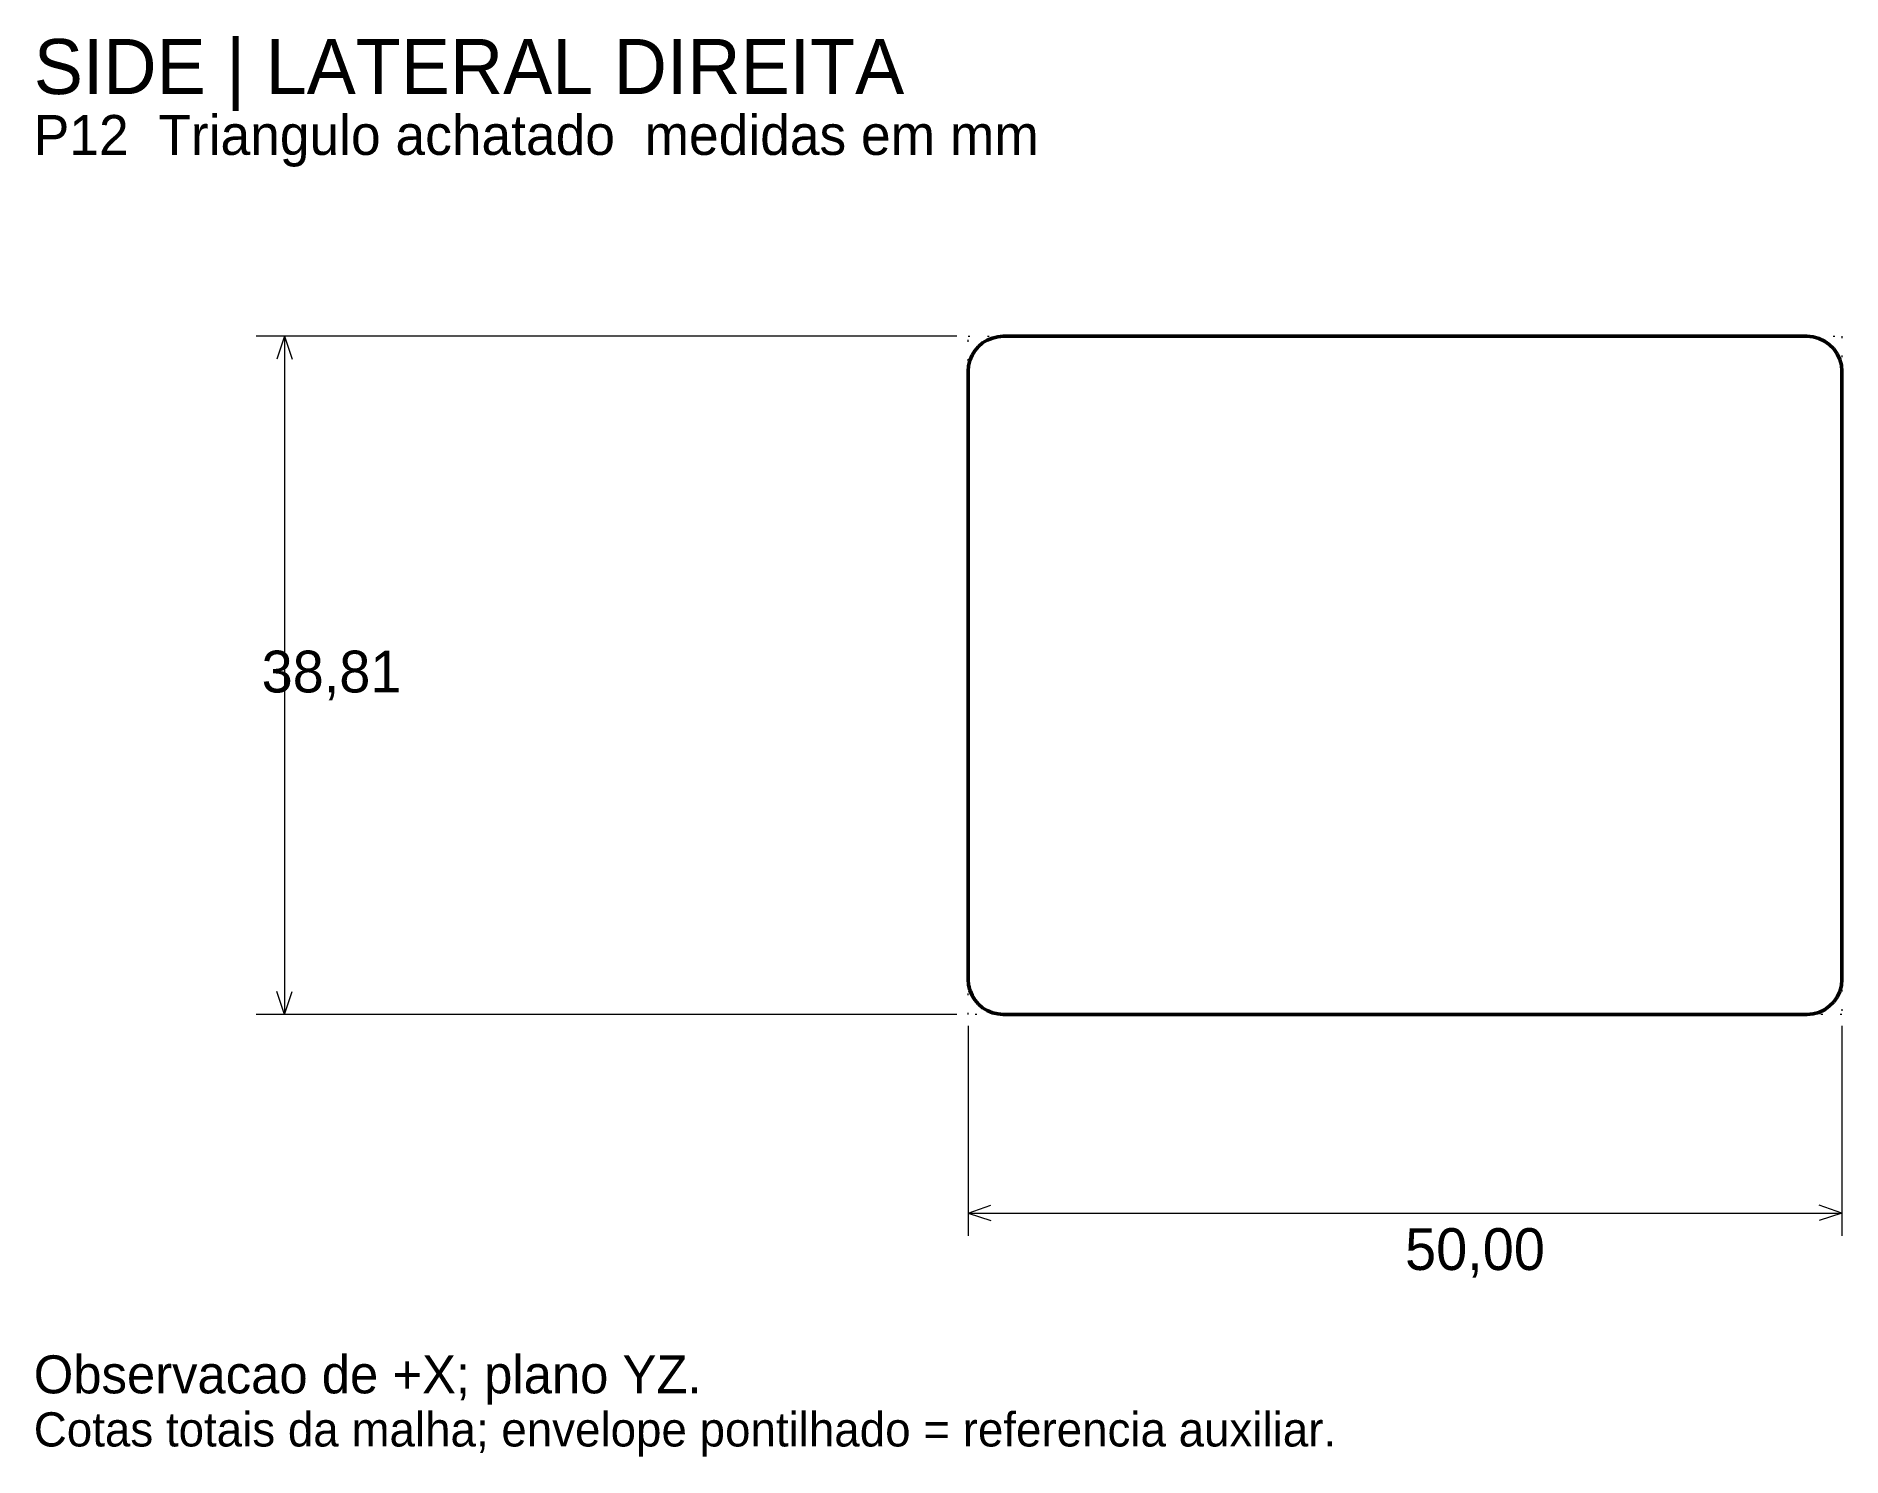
# Model space of a CAD drawing. Header units: millimetres. Extents: x 4 to 108, y 1 to 83.
import ezdxf

# ---------------------------------------------------------------- set-up
doc = ezdxf.new("R2010")
doc.units = ezdxf.units.MM
doc.linetypes.add('DOTTED', pattern=[1, 0, -1])
for name, color, linetype, lineweight in [('REFERENCE', 8, 'DOTTED', 13), ('TEXT', 7, 'CONTINUOUS', 18), ('THIN', 7, 'CONTINUOUS', 18), ('VISIBLE', 7, 'CONTINUOUS', 50)]:
    doc.layers.add(name, color=color, linetype=linetype, lineweight=lineweight)

msp = doc.modelspace()

# ---------------------------------------------------------------- linework, layer by layer
at = {"layer": 'REFERENCE'}
for p, q in [((57.61, 65.6), (107.61, 65.6)), ((57.61, 26.79), (57.61, 65.6)), ((107.61, 65.6), (107.61, 26.79)), ((107.61, 26.79), (57.61, 26.79))]:
    msp.add_line(p, q, dxfattribs=at)
at = {"layer": 'THIN'}
for p, q in [((56.96, 65.6), (16.85, 65.6)), ((18.48, 65.6), (18.04, 64.29)), ((18.48, 65.6), (18.48, 26.79)), ((18.48, 65.6), (18.91, 64.29)), ((18.48, 26.79), (18.04, 28.1)), ((18.48, 26.79), (18.91, 28.1)), ((56.96, 26.79), (16.85, 26.79)), ((57.61, 26.14), (57.61, 14.13)), ((107.61, 26.14), (107.61, 14.13)), ((57.61, 15.43), (58.91, 15.87)), ((107.61, 15.43), (106.3, 15.87)), ((57.61, 15.43), (107.61, 15.43)), ((57.61, 15.43), (58.91, 15)), ((107.61, 15.43), (106.3, 15))]:
    msp.add_line(p, q, dxfattribs=at)
at = {"layer": 'VISIBLE'}
for p, q in [((58.19, 65.01), (58.43, 65.22)), ((58.43, 65.22), (58.7, 65.38)), ((58.7, 65.38), (58.99, 65.5)), ((58.99, 65.5), (59.3, 65.57)), ((59.3, 65.57), (59.61, 65.6)), ((59.61, 65.6), (105.61, 65.6)), ((105.96, 65.57), (105.61, 65.6)), ((106.29, 65.48), (105.96, 65.57)), ((106.61, 65.33), (106.29, 65.48)), ((106.89, 65.13), (106.61, 65.33)), ((107.14, 64.88), (106.89, 65.13)), ((57.63, 63.91), (57.71, 64.22)), ((57.71, 64.22), (57.83, 64.51)), ((57.83, 64.51), (57.99, 64.77)), ((57.99, 64.77), (58.19, 65.01)), ((107.34, 64.6), (107.14, 64.88)), ((107.49, 64.28), (107.34, 64.6)), ((107.58, 63.95), (107.49, 64.28)), ((57.61, 63.6), (57.63, 63.91)), ((57.61, 63.6), (57.61, 39.02)), ((107.61, 63.6), (107.58, 63.95)), ((107.61, 63.6), (107.61, 39.02)), ((57.61, 28.79), (57.61, 39.02)), ((107.61, 28.79), (107.61, 39.02)), ((57.63, 28.48), (57.61, 28.79)), ((57.71, 28.17), (57.63, 28.48)), ((57.63, 28.48), (57.71, 28.18)), ((57.64, 28.45), (57.71, 28.18)), ((57.83, 27.88), (57.71, 28.17)), ((57.71, 28.17), (57.83, 27.89)), ((57.71, 28.17), (57.73, 28.12)), ((57.73, 28.12), (57.83, 27.89)), ((107.34, 27.79), (107.49, 28.11)), ((107.49, 28.11), (107.58, 28.45)), ((107.58, 28.45), (107.61, 28.79)), ((57.99, 27.62), (57.83, 27.88)), ((57.83, 27.88), (57.88, 27.8)), ((57.83, 27.88), (57.99, 27.63)), ((57.88, 27.8), (57.99, 27.63)), ((58.19, 27.38), (57.99, 27.62)), ((58.43, 27.17), (58.19, 27.38)), ((58.7, 27.01), (58.43, 27.17)), ((58.99, 26.89), (58.7, 27.01)), ((59.3, 26.82), (58.99, 26.89)), ((105.96, 26.82), (106.29, 26.91)), ((106.29, 26.91), (106.61, 27.06)), ((106.61, 27.06), (106.89, 27.26)), ((106.89, 27.26), (107.14, 27.51)), ((107.14, 27.51), (107.34, 27.79)), ((59.61, 26.79), (59.3, 26.82)), ((59.61, 26.79), (105.61, 26.79)), ((105.61, 26.79), (105.96, 26.82))]:
    msp.add_line(p, q, dxfattribs=at)

# ---------------------------------------------------------------- texts
at = {"layer": 'TEXT'}
for s, height, p in [('SIDE | LATERAL DIREITA', 3.1522, (4.13, 79.46)), ('P12  Triangulo achatado  medidas em mm', 2.2826, (4.13, 75.98)), ('38,81', 2.391, (17.17, 45.22)), ('50,00', 2.391, (82.61, 12.17)), ('Observacao de +X; plano YZ.', 2.1739, (4.13, 5.11)), ('Cotas totais da malha; envelope pontilhado = referencia auxiliar.', 1.9565, (4.13, 2.07))]:
    msp.add_text(s, height=height, dxfattribs=at).set_placement(p)

doc.saveas('drawing.dxf')
